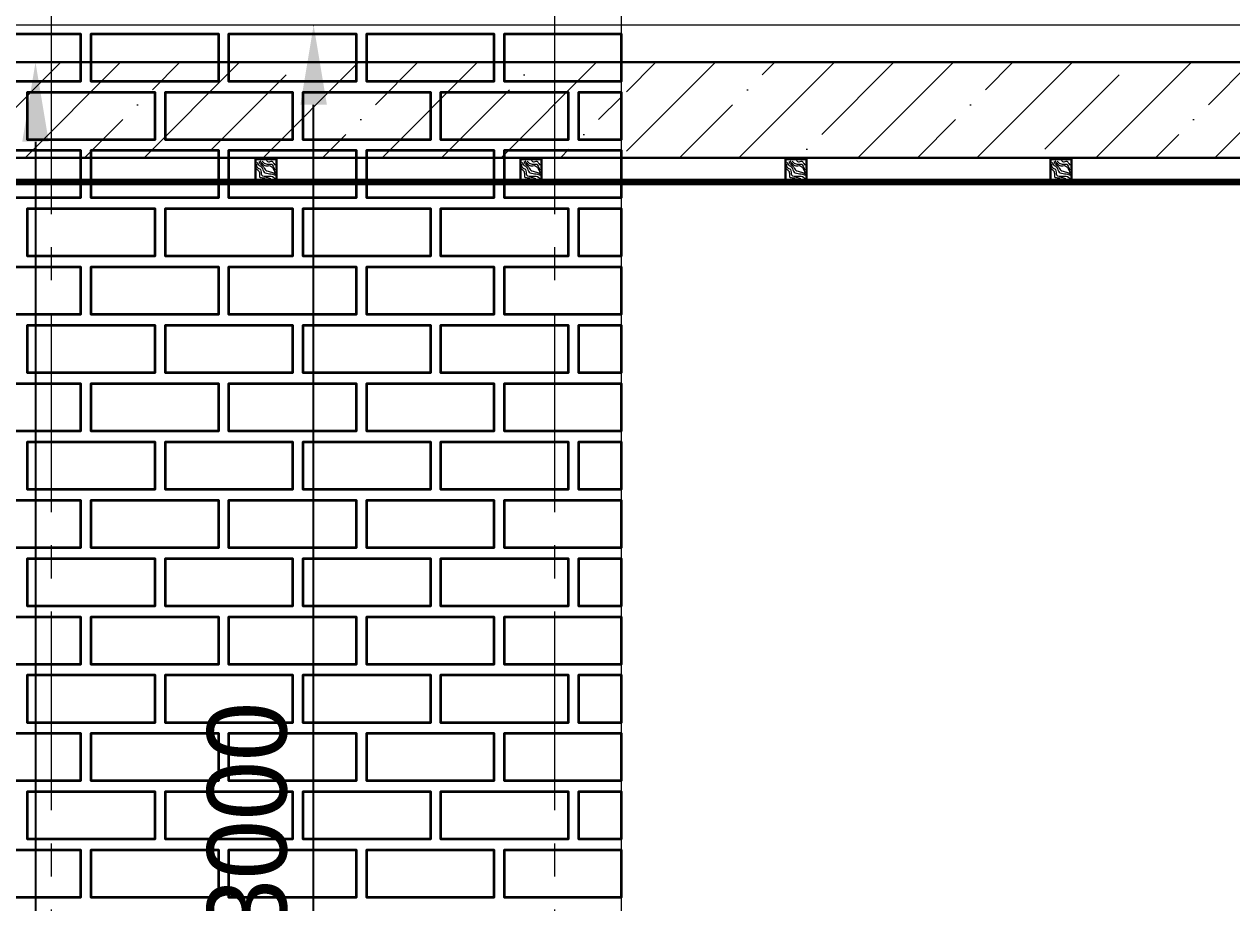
# Model space of a CAD drawing. Header units: millimetres. Extents: x 306212 to 393045, y -154783 to -111932.
# Drawn here: x 376877 to 379156, y -145807 to -144149 of the extents above; entities that cross this region are included whole.
import ezdxf

# ---------------------------------------------------------------- set-up
doc = ezdxf.new("R2010")
doc.units = ezdxf.units.MM
doc.linetypes.add('CENTER2', pattern=[1.125, 0.75, -0.125, 0.125, -0.125])
doc.layers.add('ahsap', color=222, linetype='Continuous', lineweight=13)
doc.layers.add('AKS', color=252, linetype='CENTER2')
doc.dimstyles.new('ISO-25', dxfattribs={"dimtxt": 100, "dimasz": 2.5, "dimexe": 1.25, "dimexo": 0.625, "dimtad": 1, "dimdec": 0, "dimtxsty": 'Standard', "dimcen": 2.5, "dimadec": 0, "dimazin": 0, "dimtfac": 1, "dimtdec": 0, "dimtmove": 0, "dimatfit": 3, "dimfxl": 0, "dimarcsym": 0})

# ---------------------------------------------------------------- blocks, each defined once
blk = doc.blocks.new('*D762')
at = {"layer": 'ahsap', "color": 0, "lineweight": -2}
for p, q in [((376093.2, -144221.4), (376898.7, -144221.4)), ((376898.4, -144371.4), (376898.4, -147001.4)), ((376093.2, -147151.4), (376898.7, -147151.4))]:
    blk.add_line(p, q, dxfattribs=at)
at = {"layer": 'ahsap', "color": 0}
for points in [[(376873.4, -144371.4), (376923.4, -144371.4), (376898.4, -144221.4)], [(376873.4, -147001.4), (376923.4, -147001.4), (376898.4, -147151.4)]]:
    blk.add_solid(points, dxfattribs=at)
at = {"layer": 'DEFPOINTS', "color": 0}
for p in [(376092.6, -144221.4), (376092.6, -147151.4), (376898.4, -147151.4)]:
    blk.add_point(p, dxfattribs=at)
at = {"layer": 'ahsap', "color": 0, "insert": (376773.4, -145686.4), "char_height": 150, "attachment_point": 5, "rotation": 90}
blk.add_mtext('2930', dxfattribs=at)
blk = doc.blocks.new('*D756')
at = {"layer": 'ahsap', "color": 0, "lineweight": -2}
for p, q in [((377422.6, -144151.4), (377423, -144151.4)), ((377423.2, -147001.4), (377423.2, -144301.4)), ((377422.6, -147151.4), (377423, -147151.4))]:
    blk.add_line(p, q, dxfattribs=at)
at = {"layer": 'ahsap', "color": 0}
for points in [[(377398.2, -144301.4), (377448.2, -144301.4), (377423.2, -144151.4)], [(377398.2, -147001.4), (377448.2, -147001.4), (377423.2, -147151.4)]]:
    blk.add_solid(points, dxfattribs=at)
at = {"layer": 'DEFPOINTS', "color": 0}
for p in [(377423.2, -144151.4), (377423.2, -144151.4), (377423.2, -147151.4)]:
    blk.add_point(p, dxfattribs=at)
at = {"layer": 'ahsap', "color": 0, "insert": (377298.2, -145651.4), "char_height": 150, "attachment_point": 5, "rotation": 90}
blk.add_mtext('3000', dxfattribs=at)

msp = doc.modelspace()

# ---------------------------------------------------------------- hatches: boundary and pattern name
at = {"layer": 'ahsap'}
h = msp.add_hatch(dxfattribs=at)
h.set_pattern_fill('ANSI35', color=251, scale=25, style=0)
h.set_pattern_definition([(45, (29611.11, 0), (-112.2532, 112.2532), []), (45, (29723.36, 0), (-112.2532, 112.2532), [198.4375, -39.6875, 0, -39.6875])])
h.paths.add_polyline_path([(380463.4, -144277.4), (380223.4, -144277.4), (380223.4, -144367.4), (380423.4, -144367.4), (380463.4, -144367.4)])
h.paths.add_polyline_path([(386093.4, -144221.4), (381853.4, -144221.4), (381853.4, -144257.4), (381853.4, -144401.4), (386093.4, -144401.4)], flags=16)
h.paths.add_polyline_path([(379428.4, -144221.4), (379303.4, -144221.4), (379303.4, -144257.4), (379428.4, -144257.4)])
h.paths.add_polyline_path([(379428.4, -144257.4), (379303.4, -144257.4), (379303.4, -144277.4), (379423.4, -144277.4), (379428.4, -144277.4)])
h.paths.add_polyline_path([(379423.4, -144277.4), (379303.4, -144277.4), (379303.4, -144367.4), (379423.4, -144367.4)])
h.paths.add_polyline_path([(379428.4, -144367.4), (379303.4, -144367.4), (379303.4, -144387.4), (379428.4, -144387.4)])
h.paths.add_polyline_path([(379428.4, -144387.4), (379303.4, -144387.4), (379303.4, -144401.4), (379428.4, -144401.4)])
h.paths.add_polyline_path([(379543.4, -144387.4), (379428.4, -144387.4), (379428.4, -144401.4), (379543.4, -144401.4)])
h.paths.add_polyline_path([(381853.4, -144367.4), (379428.4, -144367.4), (379428.4, -144387.4), (379543.4, -144387.4), (381853.4, -144387.4)])
h.paths.add_polyline_path([(379443.4, -144277.4), (379428.4, -144277.4), (379428.4, -144367.4), (379443.4, -144367.4)])
h.paths.add_polyline_path([(381853.4, -144257.4), (379428.4, -144257.4), (379428.4, -144277.4), (379503.4, -144277.4), (379683.4, -144277.4), (381853.4, -144277.4)])
h.paths.add_polyline_path([(379428.4, -144277.4), (379423.4, -144277.4), (379423.4, -144367.4), (379428.4, -144367.4)])
h.paths.add_polyline_path([(379543.4, -144221.4), (379428.4, -144221.4), (379428.4, -144257.4), (379503.4, -144257.4), (379543.4, -144257.4)])
h.paths.add_polyline_path([(379563.4, -144221.4), (379543.4, -144221.4), (379543.4, -144257.4), (379563.4, -144257.4)])
h.paths.add_polyline_path([(379803.4, -144221.4), (379563.4, -144221.4), (379563.4, -144257.4), (379763.4, -144257.4), (379803.4, -144257.4)])
h.paths.add_polyline_path([(379703.4, -144277.4), (379683.4, -144277.4), (379683.4, -144367.4), (379703.4, -144367.4)])
h.paths.add_polyline_path([(379683.4, -144277.4), (379443.4, -144277.4), (379443.4, -144367.4), (379643.4, -144367.4), (379683.4, -144367.4)])
h.paths.add_polyline_path([(379803.4, -144387.4), (379563.4, -144387.4), (379563.4, -144401.4), (379803.4, -144401.4)])
h.paths.add_polyline_path([(379563.4, -144387.4), (379543.4, -144387.4), (379543.4, -144401.4), (379563.4, -144401.4)])
h.paths.add_polyline_path([(379823.4, -144387.4), (379803.4, -144387.4), (379803.4, -144401.4), (379823.4, -144401.4)])
h.paths.add_polyline_path([(379943.4, -144277.4), (379703.4, -144277.4), (379703.4, -144367.4), (379903.4, -144367.4), (379943.4, -144367.4)])
h.paths.add_polyline_path([(379823.4, -144221.4), (379803.4, -144221.4), (379803.4, -144257.4), (379823.4, -144257.4)])
h.paths.add_polyline_path([(380063.4, -144221.4), (379823.4, -144221.4), (379823.4, -144257.4), (380023.4, -144257.4), (380063.4, -144257.4)])
h.paths.add_polyline_path([(380083.4, -144221.4), (380063.4, -144221.4), (380063.4, -144257.4), (380083.4, -144257.4)])
h.paths.add_polyline_path([(379963.4, -144277.4), (379943.4, -144277.4), (379943.4, -144367.4), (379963.4, -144367.4)])
h.paths.add_polyline_path([(380203.4, -144277.4), (379963.4, -144277.4), (379963.4, -144367.4), (380163.4, -144367.4), (380203.4, -144367.4)])
h.paths.add_polyline_path([(380063.4, -144387.4), (379823.4, -144387.4), (379823.4, -144401.4), (380063.4, -144401.4)])
h.paths.add_polyline_path([(380343.4, -144387.4), (380323.4, -144387.4), (380323.4, -144401.4), (380343.4, -144401.4)])
h.paths.add_polyline_path([(380083.4, -144387.4), (380063.4, -144387.4), (380063.4, -144401.4), (380083.4, -144401.4)])
h.paths.add_polyline_path([(380323.4, -144221.4), (380083.4, -144221.4), (380083.4, -144257.4), (380283.4, -144257.4), (380323.4, -144257.4)])
h.paths.add_polyline_path([(380343.4, -144221.4), (380323.4, -144221.4), (380323.4, -144257.4), (380343.4, -144257.4)])
h.paths.add_polyline_path([(380483.4, -144277.4), (380463.4, -144277.4), (380463.4, -144367.4), (380483.4, -144367.4)])
h.paths.add_polyline_path([(380583.4, -144221.4), (380343.4, -144221.4), (380343.4, -144257.4), (380543.4, -144257.4), (380583.4, -144257.4)])
h.paths.add_polyline_path([(380603.4, -144221.4), (380583.4, -144221.4), (380583.4, -144257.4), (380603.4, -144257.4)])
h.paths.add_polyline_path([(380723.4, -144277.4), (380483.4, -144277.4), (380483.4, -144367.4), (380683.4, -144367.4), (380723.4, -144367.4)])
h.paths.add_polyline_path([(380583.4, -144387.4), (380343.4, -144387.4), (380343.4, -144401.4), (380583.4, -144401.4)])
h.paths.add_polyline_path([(380603.4, -144387.4), (380583.4, -144387.4), (380583.4, -144401.4), (380603.4, -144401.4)])
h.paths.add_polyline_path([(380843.4, -144387.4), (380603.4, -144387.4), (380603.4, -144401.4), (380843.4, -144401.4)])
h.paths.add_polyline_path([(386093.4, -144221.4), (380843.4, -144221.4), (380843.4, -144257.4), (381853.4, -144257.4), (381853.4, -144277.4), (380723.4, -144277.4), (380723.4, -144367.4), (381853.4, -144367.4), (381853.4, -144387.4), (380843.4, -144387.4), (380843.4, -144401.4), (386093.4, -144401.4)])
h.paths.add_polyline_path([(380843.4, -144221.4), (380603.4, -144221.4), (380603.4, -144257.4), (380803.4, -144257.4), (380843.4, -144257.4)])
h.paths.add_polyline_path([(379303.4, -144221.4), (378013.4, -144221.4), (378003.4, -144221.4), (378003.4, -144401.4), (378013.4, -144401.4), (379303.4, -144401.4), (379303.4, -144387.4)])
h.paths.add_polyline_path([(386093.4, -144221.4), (381853.4, -144221.4), (381853.4, -144257.4), (381853.4, -144401.4), (386093.4, -144401.4)], flags=17)
h.paths.add_polyline_path([(378013.4, -144274.9), (378013.4, -144254.9), (378013.4, -144221.4), (374783.4, -144221.4), (374783.4, -144254.9), (374783.4, -144274.9), (374783.4, -144364.9), (374783.4, -144384.9), (374783.4, -144401.4), (378013.4, -144401.4), (378013.4, -144384.9), (378013.4, -144364.9)])

# ---------------------------------------------------------------- linework, layer by layer
for p, q in [((378003.4, -140959.9), (378003.4, -147357.4)), ((385973.4, -144151.4), (374783.4, -144151.4))]:
    msp.add_line(p, q, dxfattribs=at)
at = {"layer": 'ahsap', "color": 26, "lineweight": 35}
for points in [[(376943.4, -144257.4), (376743.4, -144257.4), (376743.4, -144167.4), (376983.4, -144167.4), (376983.4, -144257.4), (376943.4, -144257.4)], [(377203.4, -144257.4), (377003.4, -144257.4), (377003.4, -144167.4), (377243.4, -144167.4), (377243.4, -144257.4), (377203.4, -144257.4)], [(377463.4, -144257.4), (377263.4, -144257.4), (377263.4, -144167.4), (377503.4, -144167.4), (377503.4, -144257.4), (377463.4, -144257.4)], [(377723.4, -144257.4), (377523.4, -144257.4), (377523.4, -144167.4), (377763.4, -144167.4), (377763.4, -144257.4), (377723.4, -144257.4)], [(378003.4, -144257.4), (377783.4, -144257.4), (377783.4, -144167.4), (378003.4, -144167.4), (378003.4, -144257.4), (378003.4, -144257.4)], [(377083.4, -144367.4), (376883.4, -144367.4), (376883.4, -144277.4), (377123.4, -144277.4), (377123.4, -144367.4), (377083.4, -144367.4)], [(377343.4, -144367.4), (377143.4, -144367.4), (377143.4, -144277.4), (377383.4, -144277.4), (377383.4, -144367.4), (377343.4, -144367.4)], [(377603.4, -144367.4), (377403.4, -144367.4), (377403.4, -144277.4), (377643.4, -144277.4), (377643.4, -144367.4), (377603.4, -144367.4)], [(377863.4, -144367.4), (377663.4, -144367.4), (377663.4, -144277.4), (377903.4, -144277.4), (377903.4, -144367.4), (377863.4, -144367.4)], [(378003.4, -144367.4), (377923.4, -144367.4), (377923.4, -144277.4), (378003.4, -144277.4), (378003.4, -144367.4), (378003.4, -144367.4)], [(376943.4, -144477.4), (376743.4, -144477.4), (376743.4, -144387.4), (376983.4, -144387.4), (376983.4, -144477.4), (376943.4, -144477.4)], [(377203.4, -144477.4), (377003.4, -144477.4), (377003.4, -144387.4), (377243.4, -144387.4), (377243.4, -144477.4), (377203.4, -144477.4)], [(377463.4, -144477.4), (377263.4, -144477.4), (377263.4, -144387.4), (377503.4, -144387.4), (377503.4, -144477.4), (377463.4, -144477.4)], [(377723.4, -144477.4), (377523.4, -144477.4), (377523.4, -144387.4), (377763.4, -144387.4), (377763.4, -144477.4), (377723.4, -144477.4)], [(378003.4, -144477.4), (377783.4, -144477.4), (377783.4, -144387.4), (378003.4, -144387.4), (378003.4, -144477.4), (378003.4, -144477.4)], [(377083.4, -144587.4), (376883.4, -144587.4), (376883.4, -144497.4), (377123.4, -144497.4), (377123.4, -144587.4), (377083.4, -144587.4)], [(377343.4, -144587.4), (377143.4, -144587.4), (377143.4, -144497.4), (377383.4, -144497.4), (377383.4, -144587.4), (377343.4, -144587.4)], [(377603.4, -144587.4), (377403.4, -144587.4), (377403.4, -144497.4), (377643.4, -144497.4), (377643.4, -144587.4), (377603.4, -144587.4)], [(377863.4, -144587.4), (377663.4, -144587.4), (377663.4, -144497.4), (377903.4, -144497.4), (377903.4, -144587.4), (377863.4, -144587.4)], [(378003.4, -144587.4), (377923.4, -144587.4), (377923.4, -144497.4), (378003.4, -144497.4), (378003.4, -144587.4), (378003.4, -144587.4)], [(376943.4, -144697.4), (376743.4, -144697.4), (376743.4, -144607.4), (376983.4, -144607.4), (376983.4, -144697.4), (376943.4, -144697.4)], [(377203.4, -144697.4), (377003.4, -144697.4), (377003.4, -144607.4), (377243.4, -144607.4), (377243.4, -144697.4), (377203.4, -144697.4)], [(377463.4, -144697.4), (377263.4, -144697.4), (377263.4, -144607.4), (377503.4, -144607.4), (377503.4, -144697.4), (377463.4, -144697.4)], [(377723.4, -144697.4), (377523.4, -144697.4), (377523.4, -144607.4), (377763.4, -144607.4), (377763.4, -144697.4), (377723.4, -144697.4)], [(378003.4, -144697.4), (377783.4, -144697.4), (377783.4, -144607.4), (378003.4, -144607.4), (378003.4, -144697.4), (378003.4, -144697.4)], [(377083.4, -144807.4), (376883.4, -144807.4), (376883.4, -144717.4), (377123.4, -144717.4), (377123.4, -144807.4), (377083.4, -144807.4)], [(377343.4, -144807.4), (377143.4, -144807.4), (377143.4, -144717.4), (377383.4, -144717.4), (377383.4, -144807.4), (377343.4, -144807.4)], [(377603.4, -144807.4), (377403.4, -144807.4), (377403.4, -144717.4), (377643.4, -144717.4), (377643.4, -144807.4), (377603.4, -144807.4)], [(377863.4, -144807.4), (377663.4, -144807.4), (377663.4, -144717.4), (377903.4, -144717.4), (377903.4, -144807.4), (377863.4, -144807.4)], [(378003.4, -144807.4), (377923.4, -144807.4), (377923.4, -144717.4), (378003.4, -144717.4), (378003.4, -144807.4), (378003.4, -144807.4)], [(376943.4, -144917.4), (376743.4, -144917.4), (376743.4, -144827.4), (376983.4, -144827.4), (376983.4, -144917.4), (376943.4, -144917.4)], [(377203.4, -144917.4), (377003.4, -144917.4), (377003.4, -144827.4), (377243.4, -144827.4), (377243.4, -144917.4), (377203.4, -144917.4)], [(377463.4, -144917.4), (377263.4, -144917.4), (377263.4, -144827.4), (377503.4, -144827.4), (377503.4, -144917.4), (377463.4, -144917.4)], [(377723.4, -144917.4), (377523.4, -144917.4), (377523.4, -144827.4), (377763.4, -144827.4), (377763.4, -144917.4), (377723.4, -144917.4)], [(378003.4, -144917.4), (377783.4, -144917.4), (377783.4, -144827.4), (378003.4, -144827.4), (378003.4, -144917.4), (378003.4, -144917.4)], [(377083.4, -145027.4), (376883.4, -145027.4), (376883.4, -144937.4), (377123.4, -144937.4), (377123.4, -145027.4), (377083.4, -145027.4)], [(377343.4, -145027.4), (377143.4, -145027.4), (377143.4, -144937.4), (377383.4, -144937.4), (377383.4, -145027.4), (377343.4, -145027.4)], [(377603.4, -145027.4), (377403.4, -145027.4), (377403.4, -144937.4), (377643.4, -144937.4), (377643.4, -145027.4), (377603.4, -145027.4)], [(377863.4, -145027.4), (377663.4, -145027.4), (377663.4, -144937.4), (377903.4, -144937.4), (377903.4, -145027.4), (377863.4, -145027.4)], [(378003.4, -145027.4), (377923.4, -145027.4), (377923.4, -144937.4), (378003.4, -144937.4), (378003.4, -145027.4), (378003.4, -145027.4)], [(376943.4, -145137.4), (376743.4, -145137.4), (376743.4, -145047.4), (376983.4, -145047.4), (376983.4, -145137.4), (376943.4, -145137.4)], [(377203.4, -145137.4), (377003.4, -145137.4), (377003.4, -145047.4), (377243.4, -145047.4), (377243.4, -145137.4), (377203.4, -145137.4)], [(377463.4, -145137.4), (377263.4, -145137.4), (377263.4, -145047.4), (377503.4, -145047.4), (377503.4, -145137.4), (377463.4, -145137.4)], [(377723.4, -145137.4), (377523.4, -145137.4), (377523.4, -145047.4), (377763.4, -145047.4), (377763.4, -145137.4), (377723.4, -145137.4)], [(378003.4, -145137.4), (377783.4, -145137.4), (377783.4, -145047.4), (378003.4, -145047.4), (378003.4, -145137.4), (378003.4, -145137.4)], [(377083.4, -145247.4), (376883.4, -145247.4), (376883.4, -145157.4), (377123.4, -145157.4), (377123.4, -145247.4), (377083.4, -145247.4)], [(377343.4, -145247.4), (377143.4, -145247.4), (377143.4, -145157.4), (377383.4, -145157.4), (377383.4, -145247.4), (377343.4, -145247.4)], [(377603.4, -145247.4), (377403.4, -145247.4), (377403.4, -145157.4), (377643.4, -145157.4), (377643.4, -145247.4), (377603.4, -145247.4)], [(377863.4, -145247.4), (377663.4, -145247.4), (377663.4, -145157.4), (377903.4, -145157.4), (377903.4, -145247.4), (377863.4, -145247.4)], [(378003.4, -145247.4), (377923.4, -145247.4), (377923.4, -145157.4), (378003.4, -145157.4), (378003.4, -145247.4), (378003.4, -145247.4)], [(376943.4, -145357.4), (376743.4, -145357.4), (376743.4, -145267.4), (376983.4, -145267.4), (376983.4, -145357.4), (376943.4, -145357.4)], [(377203.4, -145357.4), (377003.4, -145357.4), (377003.4, -145267.4), (377243.4, -145267.4), (377243.4, -145357.4), (377203.4, -145357.4)], [(377463.4, -145357.4), (377263.4, -145357.4), (377263.4, -145267.4), (377503.4, -145267.4), (377503.4, -145357.4), (377463.4, -145357.4)], [(377723.4, -145357.4), (377523.4, -145357.4), (377523.4, -145267.4), (377763.4, -145267.4), (377763.4, -145357.4), (377723.4, -145357.4)], [(378003.4, -145357.4), (377783.4, -145357.4), (377783.4, -145267.4), (378003.4, -145267.4), (378003.4, -145357.4), (378003.4, -145357.4)], [(377083.4, -145467.4), (376883.4, -145467.4), (376883.4, -145377.4), (377123.4, -145377.4), (377123.4, -145467.4), (377083.4, -145467.4)], [(377343.4, -145467.4), (377143.4, -145467.4), (377143.4, -145377.4), (377383.4, -145377.4), (377383.4, -145467.4), (377343.4, -145467.4)], [(377603.4, -145467.4), (377403.4, -145467.4), (377403.4, -145377.4), (377643.4, -145377.4), (377643.4, -145467.4), (377603.4, -145467.4)], [(377863.4, -145467.4), (377663.4, -145467.4), (377663.4, -145377.4), (377903.4, -145377.4), (377903.4, -145467.4), (377863.4, -145467.4)], [(378003.4, -145467.4), (377923.4, -145467.4), (377923.4, -145377.4), (378003.4, -145377.4), (378003.4, -145467.4), (378003.4, -145467.4)], [(376943.4, -145577.4), (376743.4, -145577.4), (376743.4, -145487.4), (376983.4, -145487.4), (376983.4, -145577.4), (376943.4, -145577.4)], [(377203.4, -145577.4), (377003.4, -145577.4), (377003.4, -145487.4), (377243.4, -145487.4), (377243.4, -145577.4), (377203.4, -145577.4)], [(377463.4, -145577.4), (377263.4, -145577.4), (377263.4, -145487.4), (377503.4, -145487.4), (377503.4, -145577.4), (377463.4, -145577.4)], [(377723.4, -145577.4), (377523.4, -145577.4), (377523.4, -145487.4), (377763.4, -145487.4), (377763.4, -145577.4), (377723.4, -145577.4)], [(378003.4, -145577.4), (377783.4, -145577.4), (377783.4, -145487.4), (378003.4, -145487.4), (378003.4, -145577.4), (378003.4, -145577.4)], [(377083.4, -145687.4), (376883.4, -145687.4), (376883.4, -145597.4), (377123.4, -145597.4), (377123.4, -145687.4), (377083.4, -145687.4)], [(377343.4, -145687.4), (377143.4, -145687.4), (377143.4, -145597.4), (377383.4, -145597.4), (377383.4, -145687.4), (377343.4, -145687.4)], [(377603.4, -145687.4), (377403.4, -145687.4), (377403.4, -145597.4), (377643.4, -145597.4), (377643.4, -145687.4), (377603.4, -145687.4)], [(377863.4, -145687.4), (377663.4, -145687.4), (377663.4, -145597.4), (377903.4, -145597.4), (377903.4, -145687.4), (377863.4, -145687.4)], [(378003.4, -145687.4), (377923.4, -145687.4), (377923.4, -145597.4), (378003.4, -145597.4), (378003.4, -145687.4), (378003.4, -145687.4)], [(376943.4, -145797.4), (376743.4, -145797.4), (376743.4, -145707.4), (376983.4, -145707.4), (376983.4, -145797.4), (376943.4, -145797.4)], [(377203.4, -145797.4), (377003.4, -145797.4), (377003.4, -145707.4), (377243.4, -145707.4), (377243.4, -145797.4), (377203.4, -145797.4)], [(377463.4, -145797.4), (377263.4, -145797.4), (377263.4, -145707.4), (377503.4, -145707.4), (377503.4, -145797.4), (377463.4, -145797.4)], [(377723.4, -145797.4), (377523.4, -145797.4), (377523.4, -145707.4), (377763.4, -145707.4), (377763.4, -145797.4), (377723.4, -145797.4)], [(378003.4, -145797.4), (377783.4, -145797.4), (377783.4, -145707.4), (378003.4, -145707.4), (378003.4, -145797.4), (378003.4, -145797.4)]]:
    msp.add_lwpolyline(points, dxfattribs=at)
at = {"layer": 'ahsap', "color": 251, "lineweight": 30}
msp.add_lwpolyline([(378013.4, -144401.4), (374663.4, -144401.4), (374663.4, -144401.4), (374663.4, -144221.4), (374663.4, -144221.4), (378013.4, -144221.4), (386093.4, -144221.4), (386093.4, -144401.4), (378013.4, -144401.4)], dxfattribs=at)
at = {"layer": 'ahsap', "color": 46, "lineweight": 30}
for points in [[(377353.4, -144443.4), (377353.4, -144403.9), (377313.4, -144403.9), (377313.4, -144443.4), (377353.4, -144443.4)], [(377853.4, -144443.4), (377853.4, -144403.9), (377813.4, -144403.9), (377813.4, -144443.4), (377853.4, -144443.4)], [(378353.4, -144443.4), (378353.4, -144403.9), (378313.4, -144403.9), (378313.4, -144443.4), (378353.4, -144443.4)], [(378853.4, -144443.4), (378853.4, -144403.9), (378813.4, -144403.9), (378813.4, -144443.4), (378853.4, -144443.4)], [(385973.4, -144443.4), (374783.4, -144443.4)], [(385973.4, -144447.4), (374783.4, -144447.4)], [(385973.4, -144451.4), (374783.4, -144451.4)]]:
    msp.add_lwpolyline(points, dxfattribs=at)
at = {"layer": 'ahsap', "color": 62}
for points in [[(377315.1, -144413.3), (377316.6, -144419.2), (377322.9, -144423.9), (377325, -144433.9), (377336.8, -144435.9), (377348, -144438.5), (377350.5, -144441)], [(377315.2, -144422.6), (377318.1, -144424.7), (377321, -144430.9), (377321.3, -144437.5), (377328.1, -144439.3), (377338.2, -144439.2), (377342.2, -144440.8)], [(377316.7, -144409.9), (377320.2, -144415.9), (377325.1, -144419.5), (377329.6, -144428.8), (377340.2, -144431.5), (377351, -144434.4)], [(377319.6, -144408.6), (377322.7, -144413.2), (377329.5, -144419.5), (377331.8, -144423.8), (377339.4, -144427.2), (377347.2, -144430.1), (377350.9, -144432.1)], [(377321.6, -144407.3), (377326.7, -144413.3), (377332.9, -144416.6), (377341.1, -144416.6), (377346.5, -144421.3), (377350.4, -144430.2)], [(377326, -144407), (377330, -144411.6), (377337.4, -144413.6), (377343.5, -144413.6), (377347.5, -144418.7), (377350, -144424.2)], [(377334, -144406.8), (377338, -144409.3), (377344.3, -144408.1), (377347.9, -144412.3), (377350.8, -144415.7)], [(377815.1, -144413.3), (377816.6, -144419.2), (377822.9, -144423.9), (377825, -144433.9), (377836.8, -144435.9), (377848, -144438.5), (377850.5, -144441)], [(377815.2, -144422.6), (377818.1, -144424.7), (377821, -144430.9), (377821.3, -144437.5), (377828.1, -144439.3), (377838.2, -144439.2), (377842.2, -144440.8)], [(377816.7, -144409.9), (377820.2, -144415.9), (377825.1, -144419.5), (377829.6, -144428.8), (377840.2, -144431.5), (377851, -144434.4)], [(377819.6, -144408.6), (377822.7, -144413.2), (377829.5, -144419.5), (377831.8, -144423.8), (377839.4, -144427.2), (377847.2, -144430.1), (377850.9, -144432.1)], [(377821.6, -144407.3), (377826.7, -144413.3), (377832.9, -144416.6), (377841.1, -144416.6), (377846.5, -144421.3), (377850.4, -144430.2)], [(377826, -144407), (377830, -144411.6), (377837.4, -144413.6), (377843.5, -144413.6), (377847.5, -144418.7), (377850, -144424.2)], [(377834, -144406.8), (377838, -144409.3), (377844.3, -144408.1), (377847.9, -144412.3), (377850.8, -144415.7)], [(378315.1, -144413.3), (378316.6, -144419.2), (378322.9, -144423.9), (378325, -144433.9), (378336.8, -144435.9), (378348, -144438.5), (378350.5, -144441)], [(378315.2, -144422.6), (378318.1, -144424.7), (378321, -144430.9), (378321.3, -144437.5), (378328.1, -144439.3), (378338.2, -144439.2), (378342.2, -144440.8)], [(378316.7, -144409.9), (378320.2, -144415.9), (378325.1, -144419.5), (378329.6, -144428.8), (378340.2, -144431.5), (378351, -144434.4)], [(378319.6, -144408.6), (378322.7, -144413.2), (378329.5, -144419.5), (378331.8, -144423.8), (378339.4, -144427.2), (378347.2, -144430.1), (378350.9, -144432.1)], [(378321.6, -144407.3), (378326.7, -144413.3), (378332.9, -144416.6), (378341.1, -144416.6), (378346.5, -144421.3), (378350.4, -144430.2)], [(378326, -144407), (378330, -144411.6), (378337.4, -144413.6), (378343.5, -144413.6), (378347.5, -144418.7), (378350, -144424.2)], [(378334, -144406.8), (378338, -144409.3), (378344.3, -144408.1), (378347.9, -144412.3), (378350.8, -144415.7)], [(378815.1, -144413.3), (378816.6, -144419.2), (378822.9, -144423.9), (378825, -144433.9), (378836.8, -144435.9), (378848, -144438.5), (378850.5, -144441)], [(378815.2, -144422.6), (378818.1, -144424.7), (378821, -144430.9), (378821.3, -144437.5), (378828.1, -144439.3), (378838.2, -144439.2), (378842.2, -144440.8)], [(378816.7, -144409.9), (378820.2, -144415.9), (378825.1, -144419.5), (378829.6, -144428.8), (378840.2, -144431.5), (378851, -144434.4)], [(378819.6, -144408.6), (378822.7, -144413.2), (378829.5, -144419.5), (378831.8, -144423.8), (378839.4, -144427.2), (378847.2, -144430.1), (378850.9, -144432.1)], [(378821.6, -144407.3), (378826.7, -144413.3), (378832.9, -144416.6), (378841.1, -144416.6), (378846.5, -144421.3), (378850.4, -144430.2)], [(378826, -144407), (378830, -144411.6), (378837.4, -144413.6), (378843.5, -144413.6), (378847.5, -144418.7), (378850, -144424.2)], [(378834, -144406.8), (378838, -144409.3), (378844.3, -144408.1), (378847.9, -144412.3), (378850.8, -144415.7)]]:
    msp.add_spline(points, degree=3, dxfattribs=at)
at = {"layer": 'AKS', "lineweight": 5, "ltscale": 500}
for p, q in [((376928.4, -150695.1), (376928.4, -140571.2)), ((377878.4, -150695.1), (377878.4, -140571.2))]:
    msp.add_line(p, q, dxfattribs=at)

# ---------------------------------------------------------------- dimensions: what is measured, and where the dimension line sits
at = {"layer": 'ahsap', "color": 2}
for base, p1, p2, picture, middle in [((377423.2, -144151.4), (377423.2, -147151.4), (377423.2, -144151.4), '*D756', (377298.2, -145651.4)), ((376898.4, -147151.4), (376092.6, -144221.4), (376092.6, -147151.4), '*D762', (376773.4, -145686.4))]:
    dim = msp.add_linear_dim(base=base, p1=p1, p2=p2, angle=90, dimstyle='ISO-25', override={"dimtxt": 150, "dimasz": 150, "dimexe": 0.25, "dimgap": 50, "dimdle": 0.25, "dimfxl": 0.25}, dxfattribs=at)
    dim.commit()
    dim.dimension.update_dxf_attribs({"geometry": picture, "text_midpoint": middle})

doc.saveas('drawing.dxf')
